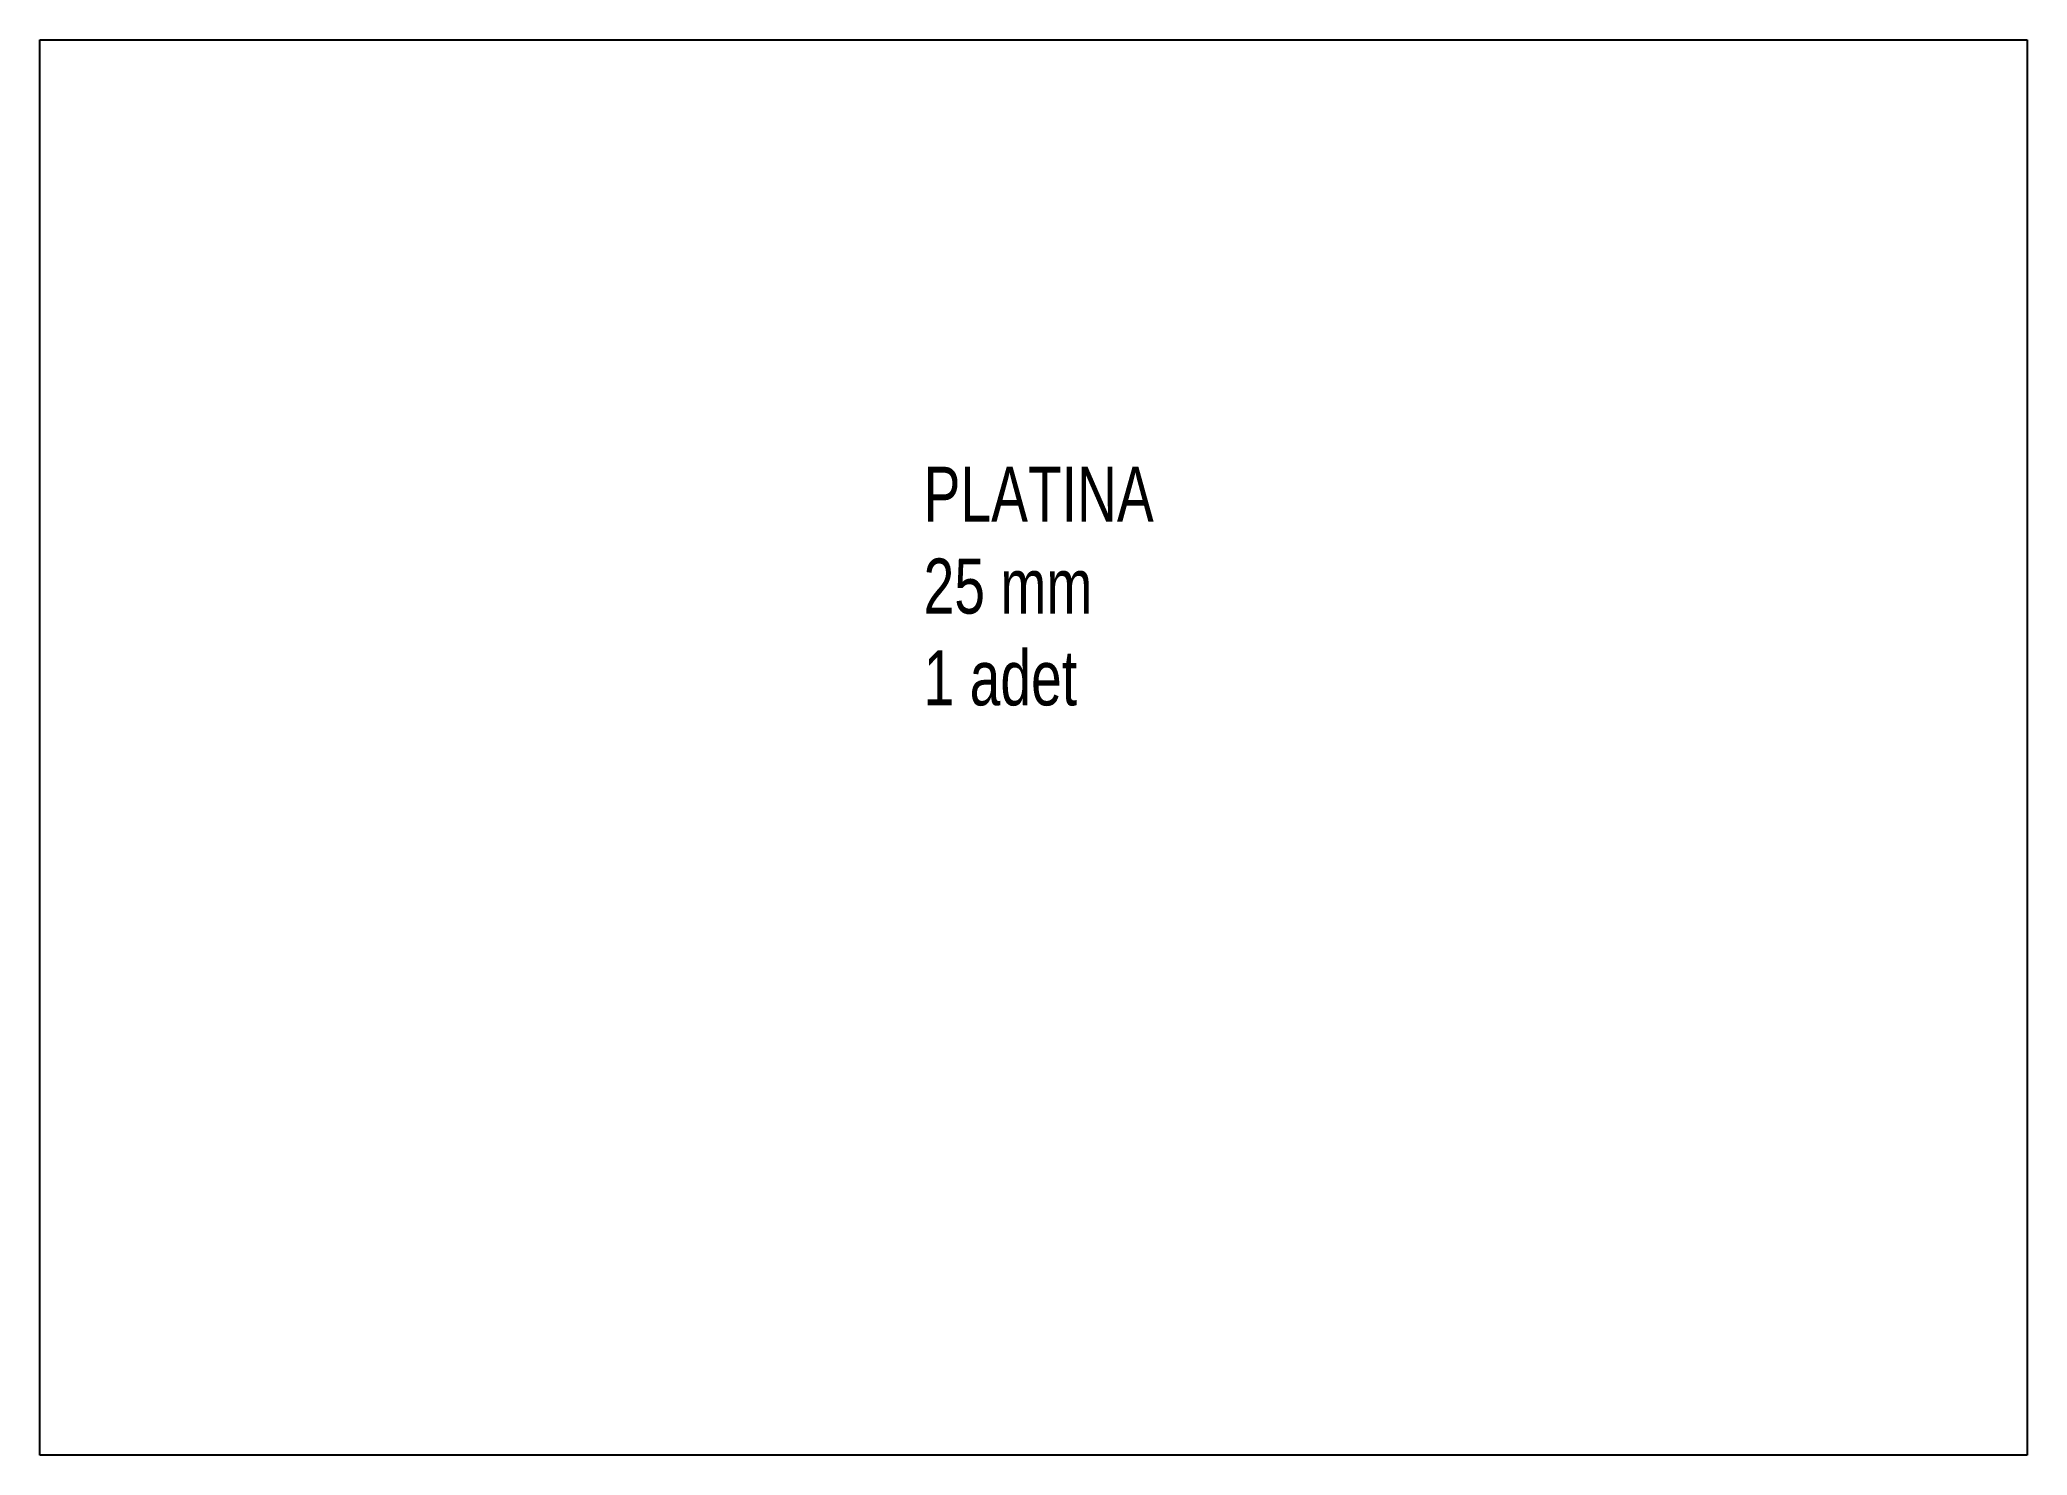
# Model space of a CAD drawing. Header units: millimetres. Extents: x -277 to 678, y -219 to 461.
import ezdxf

# ---------------------------------------------------------------- set-up
doc = ezdxf.new("R2010")
doc.units = ezdxf.units.MM
doc.styles.add('SLDTEXTSTYLE0', font='TXT', dxfattribs={"width": 0.75})

msp = doc.modelspace()

# ---------------------------------------------------------------- linework, layer by layer
at = {"color": 7, "linetype": 'Continuous', "lineweight": 25}
for p, q in [((-277.05, -219.09), (-277.05, 460.91)), ((-277.05, 460.91), (677.95, 460.91)), ((677.95, 460.91), (677.95, -219.09)), ((677.95, -219.09), (-277.05, -219.09))]:
    msp.add_line(p, q, dxfattribs=at)

# ---------------------------------------------------------------- texts
at = {"color": 7, "linetype": 'Continuous', "lineweight": 0, "insert": (147.63, 255.81), "char_height": 26.4583, "attachment_point": 1, "style": 'SLDTEXTSTYLE0'}
msp.add_mtext('PLATINA^J25 mm^J1 adet', dxfattribs=at)

doc.saveas('drawing.dxf')
